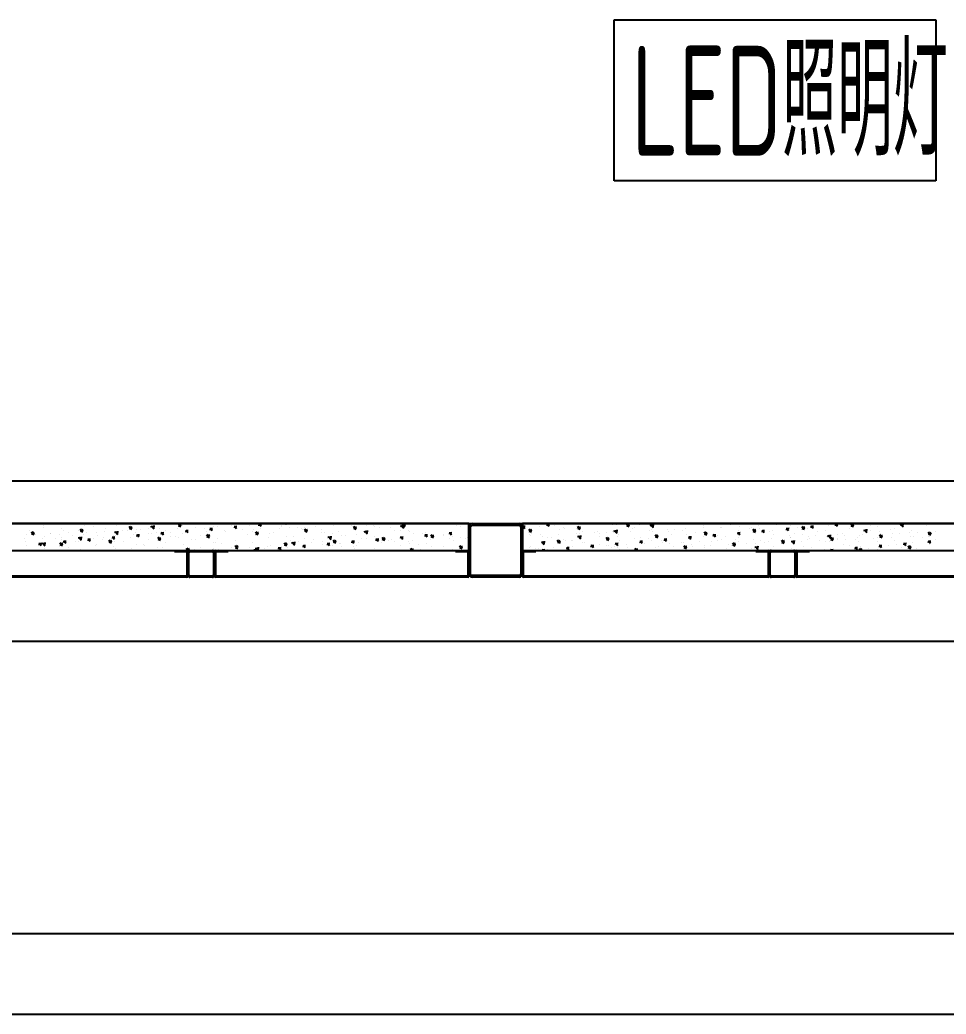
# Model space of a CAD drawing. Extents: x 758840 to 1108724, y -102573 to 143521.
# Drawn here: x 859074 to 860802, y 63888 to 65742 of the extents above; entities that cross this region are included whole.
import ezdxf

# ---------------------------------------------------------------- set-up
doc = ezdxf.new("R2010")
doc.units = 0
doc.header["$LTSCALE"] = 1000
doc.header["$MEASUREMENT"] = 0
for name, color, linetype in [('02电气-设备', 255, 'Continuous'), ('02电气-设备基础', 252, 'Continuous'), ('WALL-MOVE', 6, 'Continuous')]:
    doc.layers.add(name, color=color, linetype=linetype)
doc.styles.add('Huarun_ziti', font='gbenor.shx', dxfattribs={"width": 0.7, "bigfont": 'gbcbig.shx'})

# ---------------------------------------------------------------- blocks, each defined once
blk = doc.blocks.new('BD4-PAL0101-HVPM02')
at = {"layer": '02电气-设备'}
for p, q in [((8391474.4, -4148554.7), (8392074.4, -4148554.7)), ((8391474.4, -4148854.7), (8391474.4, -4148554.7)), ((8392074.4, -4148554.7), (8392074.4, -4148854.7)), ((8392074.4, -4148854.7), (8391474.4, -4148854.7)), ((8381447.4, -4149494.4), (8394807.4, -4149494.4)), ((8391203.4, -4149494.4), (8386007.4, -4149494.4)), ((8390373.1, -4149495.2), (8390373.1, -4149495.2)), ((8390410, -4149498.2), (8390410, -4149498.2)), ((8390410.1, -4149501.5), (8390410.1, -4149501.5)), ((8390442.6, -4149502.7), (8390442.6, -4149502.7)), ((8390478.1, -4149506.7), (8390481.2, -4149504.5)), ((8390481.2, -4149504.6), (8390482.5, -4149508.4)), ((8390486.1, -4149497.5), (8390486.1, -4149497.5)), ((8390501.9, -4149499.6), (8390501.9, -4149499.6)), ((8390526, -4149502.7), (8390526, -4149502.7)), ((8390539.5, -4149494.8), (8390539.5, -4149494.8)), ((8390545.4, -4149498.4), (8390545.4, -4149498.4)), ((8390569.3, -4149501.6), (8390572.5, -4149499.5)), ((8390569.9, -4149502.9), (8390574.3, -4149504.6)), ((8390571.6, -4149498.9), (8390571.6, -4149498.9)), ((8390572.5, -4149499.5), (8390573.7, -4149503.3)), ((8390582.5, -4149504.7), (8390582.5, -4149504.7)), ((8390604.5, -4149503.7), (8390604.5, -4149503.7)), ((8390609.7, -4149500.1), (8390615.4, -4149499.2)), ((8390610.3, -4149498.8), (8390615.3, -4149503.9)), ((8390615.2, -4149497.8), (8390614.5, -4149503.8)), ((8390625.1, -4149504.4), (8390625.1, -4149504.4)), ((8390645.3, -4149495.6), (8390645.3, -4149495.6)), ((8390659, -4149503), (8390659, -4149503)), ((8390660.6, -4149496.5), (8390663.7, -4149494.4)), ((8390661.1, -4149497.8), (8390665.6, -4149499.5)), ((8390663.7, -4149494.4), (8390665, -4149498.2)), ((8390669.4, -4149498.8), (8390669.4, -4149498.8)), ((8390692.9, -4149501.6), (8390692.9, -4149501.6)), ((8390701.4, -4149495.8), (8390701.4, -4149495.8)), ((8390709.5, -4149504.1), (8390709.5, -4149504.1)), ((8390721.1, -4149502.4), (8390720.4, -4149506.4)), ((8390721.2, -4149503.5), (8390725, -4149503.2)), ((8390721.2, -4149503.6), (8390724.3, -4149507.2)), ((8390726.8, -4149500.1), (8390726.8, -4149500.1)), ((8390734, -4149500.3), (8390734, -4149500.3)), ((8390756.8, -4149494.4), (8390756.9, -4149494.4)), ((8390760.7, -4149498.7), (8390760.7, -4149498.7)), ((8390765, -4149498.6), (8390765, -4149498.6)), ((8390766.7, -4149498.5), (8390765.9, -4149502.4)), ((8390766.1, -4149504.4), (8390766.1, -4149504.4)), ((8390766.7, -4149499.5), (8390770.5, -4149499.2)), ((8390766.7, -4149499.6), (8390769.8, -4149503.2)), ((8390794.6, -4149497.3), (8390794.6, -4149497.3)), ((8390802, -4149505), (8390802, -4149505)), ((8390812.2, -4149494.5), (8390811.5, -4149498.4)), ((8390812.3, -4149495.5), (8390816.1, -4149495.2)), ((8390812.3, -4149495.6), (8390815.4, -4149499.3)), ((8390812.8, -4149494.8), (8390812.8, -4149494.8)), ((8390815.1, -4149504.4), (8390815.1, -4149504.4)), ((8390828.5, -4149495.8), (8390828.5, -4149495.8)), ((8390849, -4149502.9), (8390849, -4149502.9)), ((8390852.9, -4149500.1), (8390852.9, -4149500.1)), ((8390854.3, -4149497.4), (8390854.3, -4149497.4)), ((8390857, -4149494.4), (8390857, -4149494.5)), ((8390860.1, -4149494.4), (8390860.9, -4149495.3)), ((8390862.4, -4149494.4), (8390862.4, -4149494.4)), ((8390863, -4149496.5), (8390863, -4149496.5)), ((8390868.8, -4149502.2), (8390868.8, -4149502.2)), ((8390882.9, -4149501.5), (8390882.9, -4149501.5)), ((8390891.3, -4149503.8), (8390891.3, -4149503.8)), ((8390892.8, -4149505.3), (8390892.8, -4149505.3)), ((8390896, -4149501.3), (8390896, -4149501.3)), ((8390896.4, -4149506.8), (8390899.6, -4149504.7)), ((8390899.6, -4149504.7), (8390900.9, -4149508.5)), ((8390916.8, -4149500.1), (8390916.8, -4149500.1)), ((8390928.6, -4149505.7), (8390928.6, -4149505.7)), ((8390950.7, -4149498.6), (8390950.7, -4149498.6)), ((8390984.6, -4149497.2), (8390984.6, -4149497.2)), ((8390987.7, -4149501.7), (8390990.9, -4149499.6)), ((8390988.3, -4149503), (8390992.7, -4149504.7)), ((8390990.8, -4149499.6), (8390992.1, -4149503.4)), ((8390996.3, -4149496.1), (8390996.3, -4149496.1)), ((8391012.2, -4149498.2), (8391012.2, -4149498.2)), ((8391018.5, -4149495.8), (8391018.5, -4149495.8)), ((8391025.5, -4149497.9), (8391025.5, -4149497.9)), ((8391026.7, -4149500.6), (8391026.7, -4149500.6)), ((8391036.2, -4149501.4), (8391036.2, -4149501.4)), ((8391057.5, -4149502), (8391057.5, -4149502)), ((8391075.7, -4149498.9), (8391081.3, -4149498)), ((8391076.3, -4149497.6), (8391081.2, -4149502.7)), ((8391079, -4149496.6), (8391082.1, -4149494.5)), ((8391079.5, -4149497.9), (8391084, -4149499.6)), ((8391081.1, -4149496.6), (8391080.4, -4149502.6)), ((8391082.1, -4149494.5), (8391083.4, -4149498.4)), ((8391174.8, -4149494.4), (8391175.2, -4149494.5)), ((8391179.6, -4149497.4), (8391179.6, -4149497.4)), ((8391187.4, -4149498.9), (8391187.4, -4149498.9)), ((8391203.4, -4149544.4), (8391203.4, -4149494.4)), ((8391203.4, -4149588.4), (8391203.4, -4149500.4)), ((8391206.4, -4149588.4), (8391206.4, -4149500.4)), ((8391209.4, -4149494.4), (8391297.4, -4149494.4)), ((8391209.4, -4149497.4), (8391297.4, -4149497.4)), ((8391300.4, -4149500.4), (8391300.4, -4149588.4)), ((8394853.4, -4149494.4), (8391303.4, -4149494.4)), ((8391303.4, -4149494.4), (8391303.4, -4149544.4)), ((8391303.4, -4149500.4), (8391303.4, -4149588.4)), ((8391304.4, -4149498.4), (8391303.7, -4149502.4)), ((8391304.5, -4149499.4), (8391308.3, -4149499.1)), ((8391304.5, -4149499.5), (8391307.6, -4149503.2)), ((8391314.8, -4149507), (8391318, -4149504.8)), ((8391316.9, -4149495.5), (8391316.9, -4149495.5)), ((8391318, -4149504.8), (8391319.3, -4149508.7)), ((8391335.5, -4149499.6), (8391335.5, -4149499.6)), ((8391349, -4149499.6), (8391349, -4149499.6)), ((8391350, -4149494.4), (8391349.2, -4149498.4)), ((8391350, -4149495.5), (8391353.8, -4149495.1)), ((8391350, -4149495.6), (8391353.1, -4149499.2)), ((8391363.1, -4149498.7), (8391363.1, -4149498.7)), ((8391379, -4149500.8), (8391379, -4149500.8)), ((8391382, -4149504.3), (8391382, -4149504.3)), ((8391394.8, -4149494.4), (8391394.8, -4149494.4)), ((8391397.9, -4149494.4), (8391398.6, -4149495.2)), ((8391403.1, -4149504), (8391403.1, -4149504)), ((8391406.1, -4149501.9), (8391409.2, -4149499.7)), ((8391406.7, -4149503.1), (8391411.1, -4149504.9)), ((8391409.2, -4149499.7), (8391410.5, -4149503.6)), ((8391470.9, -4149496.5), (8391470.9, -4149496.5)), ((8391478.8, -4149496.5), (8391478.8, -4149496.5)), ((8391497.3, -4149496.8), (8391500.5, -4149494.7)), ((8391497.9, -4149498.1), (8391502.4, -4149499.8)), ((8391500.5, -4149494.7), (8391501.8, -4149498.5)), ((8391506.5, -4149494.8), (8391506.5, -4149494.8)), ((8391507.9, -4149502.8), (8391507.9, -4149502.8)), ((8391511.4, -4149501), (8391511.4, -4149501)), ((8391522.4, -4149496.9), (8391522.4, -4149496.9)), ((8391541.7, -4149497.7), (8391547.3, -4149496.8)), ((8391542.3, -4149496.4), (8391547.2, -4149501.5)), ((8391543.5, -4149505), (8391543.5, -4149505)), ((8391547.1, -4149495.4), (8391546.4, -4149501.4)), ((8391546.5, -4149500), (8391546.5, -4149500)), ((8391573.2, -4149505.3), (8391573.2, -4149505.3)), ((8391586.6, -4149505.3), (8391586.6, -4149505.3)), ((8391592.8, -4149494.4), (8391593.6, -4149494.7)), ((8391607.1, -4149503.9), (8391607.1, -4149503.9)), ((8391640.4, -4149497.2), (8391640.4, -4149497.2)), ((8391641, -4149502.4), (8391641, -4149502.4)), ((8391673.4, -4149502), (8391673.4, -4149502)), ((8391674.9, -4149501), (8391674.9, -4149501)), ((8391689.9, -4149496), (8391689.9, -4149496)), ((8391690.4, -4149496.7), (8391690.4, -4149496.7)), ((8391708.8, -4149499.6), (8391708.8, -4149499.6)), ((8391727.5, -4149503.1), (8391727.5, -4149503.1)), ((8391730, -4149501.3), (8391730, -4149501.3)), ((8391733.2, -4149507.1), (8391736.4, -4149505)), ((8391736.4, -4149505), (8391737.6, -4149508.8)), ((8391742.7, -4149498.1), (8391742.7, -4149498.1)), ((8391745.9, -4149503.4), (8391745.9, -4149503.4)), ((8391776.6, -4149496.7), (8391776.6, -4149496.7)), ((8391779.7, -4149495.5), (8391779.7, -4149495.5)), ((8391796.6, -4149502.3), (8391795.9, -4149506.3)), ((8391796.7, -4149503.4), (8391800.5, -4149503)), ((8391796.7, -4149503.5), (8391799.7, -4149507.1)), ((8391802.9, -4149498.6), (8391802.9, -4149498.6)), ((8391810.5, -4149495.3), (8391810.5, -4149495.3)), ((8391816.8, -4149501.9), (8391816.8, -4149501.9)), ((8391824.5, -4149502), (8391827.6, -4149499.9)), ((8391825, -4149503.3), (8391829.5, -4149505)), ((8391827.6, -4149499.9), (8391828.9, -4149503.7)), ((8391834.9, -4149502.7), (8391834.9, -4149502.7)), ((8391842.2, -4149498.3), (8391841.4, -4149502.3)), ((8391842.2, -4149499.4), (8391846, -4149499.1)), ((8391842.2, -4149499.5), (8391845.3, -4149503.1)), ((8391873.4, -4149497.4), (8391873.4, -4149497.4)), ((8391887.7, -4149494.4), (8391887, -4149498.3)), ((8391887.8, -4149495.4), (8391891.6, -4149495.1)), ((8391887.8, -4149495.5), (8391890.8, -4149499.1)), ((8391889.2, -4149499.5), (8391889.2, -4149499.5)), ((8391913.3, -4149502.6), (8391913.3, -4149502.6)), ((8391915.7, -4149496.9), (8391918.9, -4149494.8)), ((8391916.3, -4149498.2), (8391920.8, -4149499.9)), ((8391918.9, -4149494.8), (8391920.2, -4149498.6)), ((8391931.8, -4149494.8), (8391931.8, -4149494.8)), ((8391935.7, -4149494.4), (8391936.4, -4149495.2)), ((8391940.5, -4149505.7), (8391945.4, -4149510.8)), ((8391945.3, -4149504.7), (8391944.6, -4149510.7)), ((8391952.1, -4149498.7), (8391952.1, -4149498.7)), ((8391964.8, -4149499.6), (8391964.8, -4149499.6)), ((8391989.1, -4149505.1), (8391989.1, -4149505.1)), ((8391997.4, -4149504), (8391997.4, -4149504)), ((8392007.6, -4149496.5), (8392013.3, -4149495.6)), ((8392008.2, -4149495.2), (8392013.2, -4149500.3)), ((8392010.8, -4149494.4), (8392012, -4149494.8)), ((8392013, -4149494.4), (8392012.4, -4149500.2)), ((8392032.6, -4149495.5), (8392032.6, -4149495.5)), ((8392056.7, -4149498.7), (8392056.7, -4149498.7)), ((8390374.4, -4149523), (8390374.4, -4149523)), ((8390377.8, -4149514.6), (8390377.8, -4149514.6)), ((8390382.6, -4149506.7), (8390382.6, -4149506.7)), ((8390386.8, -4149511.8), (8390390, -4149509.6)), ((8390387.4, -4149513), (8390391.8, -4149514.7)), ((8390387.8, -4149514.5), (8390387.8, -4149514.5)), ((8390389.9, -4149509.6), (8390391.2, -4149513.5)), ((8390394.9, -4149515.5), (8390394.9, -4149515.5)), ((8390408.3, -4149521.6), (8390408.3, -4149521.6)), ((8390410.8, -4149519.3), (8390410.8, -4149519.3)), ((8390421.7, -4149513), (8390421.7, -4149513)), ((8390422.7, -4149512), (8390422.7, -4149512)), ((8390431.9, -4149521.8), (8390431.9, -4149521.8)), ((8390438.6, -4149514.1), (8390438.6, -4149514.1)), ((8390442.2, -4149520.1), (8390442.2, -4149520.1)), ((8390443.4, -4149523.8), (8390443.4, -4149523.8)), ((8390447.1, -4149507.9), (8390447.1, -4149507.9)), ((8390455.6, -4149511.6), (8390455.6, -4149511.6)), ((8390462.7, -4149517.3), (8390462.7, -4149517.3)), ((8390474.2, -4149521.1), (8390479.8, -4149520.2)), ((8390474.7, -4149506.7), (8390474.7, -4149506.7)), ((8390474.8, -4149519.8), (8390479.7, -4149525)), ((8390476.1, -4149518.7), (8390476.1, -4149518.7)), ((8390478.6, -4149508), (8390483.1, -4149509.7)), ((8390479.6, -4149518.8), (8390478.9, -4149524.9)), ((8390484.2, -4149514.3), (8390484.2, -4149514.3)), ((8390489.5, -4149510.2), (8390489.5, -4149510.2)), ((8390493.4, -4149522.4), (8390492.7, -4149526.3)), ((8390493.5, -4149523.4), (8390497.3, -4149523.1)), ((8390493.5, -4149523.5), (8390496.5, -4149527.1)), ((8390502.8, -4149522.5), (8390502.8, -4149522.5)), ((8390507.7, -4149511.5), (8390507.7, -4149511.5)), ((8390510, -4149517.3), (8390510, -4149517.3)), ((8390521.2, -4149520.6), (8390521.2, -4149520.6)), ((8390523.4, -4149508.7), (8390523.4, -4149508.7)), ((8390538.9, -4149518.4), (8390538.2, -4149522.4)), ((8390539, -4149519.4), (8390542.8, -4149519.1)), ((8390539, -4149519.5), (8390542.1, -4149523.2)), ((8390540.3, -4149516), (8390540.3, -4149516)), ((8390542, -4149510.6), (8390547.6, -4149509.7)), ((8390542.6, -4149509.3), (8390547.5, -4149514.5)), ((8390543.9, -4149515.8), (8390543.9, -4149515.8)), ((8390547.4, -4149508.3), (8390546.7, -4149514.4)), ((8390557.3, -4149507.3), (8390557.3, -4149507.3)), ((8390566.1, -4149508), (8390566.1, -4149508)), ((8390572.3, -4149520), (8390572.3, -4149520)), ((8390577.8, -4149514.4), (8390577.8, -4149514.4)), ((8390582, -4149510.1), (8390582, -4149510.1)), ((8390584.5, -4149514.4), (8390583.7, -4149518.4)), ((8390584.6, -4149515.4), (8390588.4, -4149515.1)), ((8390584.6, -4149515.5), (8390587.6, -4149519.2)), ((8390591.2, -4149505.9), (8390591.2, -4149505.9)), ((8390606, -4149513.3), (8390606, -4149513.3)), ((8390611.7, -4149513), (8390611.7, -4149513)), ((8390619.5, -4149511.1), (8390619.5, -4149511.1)), ((8390622.7, -4149522.1), (8390625.8, -4149519.9)), ((8390623.2, -4149523.3), (8390627.7, -4149525.1)), ((8390625.8, -4149520), (8390627.1, -4149523.8)), ((8390630, -4149510.4), (8390629.3, -4149514.4)), ((8390630.1, -4149511.5), (8390633.9, -4149511.1)), ((8390630.1, -4149511.5), (8390633.2, -4149515.2)), ((8390637.1, -4149508.1), (8390637.1, -4149508.1)), ((8390645.6, -4149511.5), (8390645.6, -4149511.5)), ((8390646.1, -4149518.6), (8390646.1, -4149518.6)), ((8390656.5, -4149517.5), (8390656.5, -4149517.5)), ((8390662, -4149520.7), (8390662, -4149520.7)), ((8390669.2, -4149512.2), (8390669.2, -4149512.2)), ((8390675.6, -4149506.4), (8390674.8, -4149510.4)), ((8390675.6, -4149507.5), (8390679.4, -4149507.1)), ((8390675.7, -4149507.6), (8390678.7, -4149511.2)), ((8390679.5, -4149510.1), (8390679.5, -4149510.1)), ((8390686.1, -4149523.8), (8390686.1, -4149523.8)), ((8390693.6, -4149523.8), (8390693.6, -4149523.8)), ((8390702.2, -4149517), (8390702.2, -4149517)), ((8390713.4, -4149508.7), (8390713.4, -4149508.7)), ((8390713.9, -4149517), (8390717.1, -4149514.9)), ((8390714.5, -4149518.3), (8390719, -4149520)), ((8390717.1, -4149514.9), (8390718.4, -4149518.7)), ((8390725.4, -4149506.2), (8390725.4, -4149506.2)), ((8390734.8, -4149521.4), (8390734.8, -4149521.4)), ((8390747.3, -4149507.2), (8390747.3, -4149507.2)), ((8390749.4, -4149509.3), (8390749.4, -4149509.3)), ((8390781.2, -4149505.8), (8390781.2, -4149505.8)), ((8390789.5, -4149514.6), (8390789.5, -4149514.6)), ((8390799.1, -4149509.1), (8390799.1, -4149509.1)), ((8390805.2, -4149511.9), (8390808.3, -4149509.8)), ((8390805.4, -4149516.7), (8390805.4, -4149516.7)), ((8390805.8, -4149513.2), (8390810.2, -4149514.9)), ((8390808.3, -4149509.8), (8390809.6, -4149513.6)), ((8390829.5, -4149519.9), (8390829.5, -4149519.9)), ((8390831.7, -4149513.6), (8390831.7, -4149513.6)), ((8390839.1, -4149511.4), (8390839.1, -4149511.4)), ((8390863.8, -4149517.7), (8390863.8, -4149517.7)), ((8390876.1, -4149517.7), (8390876.1, -4149517.7)), ((8390896.7, -4149522.4), (8390896.7, -4149522.4)), ((8390897, -4149508.1), (8390901.5, -4149509.8)), ((8390913.1, -4149524.1), (8390913.1, -4149524.1)), ((8390928.4, -4149510.1), (8390928.4, -4149510.1)), ((8390932.9, -4149510.6), (8390932.9, -4149510.6)), ((8390940.2, -4149519.9), (8390945.8, -4149519)), ((8390940.8, -4149518.6), (8390945.7, -4149523.8)), ((8390945.6, -4149517.6), (8390944.9, -4149523.7)), ((8390948.8, -4149512.7), (8390948.8, -4149512.7)), ((8390960.7, -4149509.8), (8390960.7, -4149509.8)), ((8390965.4, -4149516.5), (8390965.4, -4149516.5)), ((8390972.9, -4149515.9), (8390972.9, -4149515.9)), ((8390993.6, -4149514.6), (8390993.6, -4149514.6)), ((8391002.4, -4149522.8), (8391002.4, -4149522.8)), ((8391007.9, -4149509.4), (8391013.6, -4149508.5)), ((8391008.5, -4149508.1), (8391013.5, -4149513.2)), ((8391013.4, -4149507.1), (8391012.7, -4149513.1)), ((8391013, -4149521.2), (8391013, -4149521.2)), ((8391026.2, -4149519), (8391026.2, -4149519)), ((8391028.9, -4149523.3), (8391028.9, -4149523.3)), ((8391031.1, -4149522.3), (8391030.4, -4149526.3)), ((8391031.2, -4149523.4), (8391035, -4149523)), ((8391031.2, -4149523.4), (8391034.3, -4149527.1)), ((8391041.1, -4149522.2), (8391044.2, -4149520.1)), ((8391041.6, -4149523.5), (8391046.1, -4149525.2)), ((8391044.2, -4149520.1), (8391045.5, -4149523.9)), ((8391058.3, -4149523.1), (8391058.3, -4149523.1)), ((8391063.7, -4149507), (8391063.7, -4149507)), ((8391076.7, -4149518.3), (8391075.9, -4149522.3)), ((8391076.3, -4149506.7), (8391076.3, -4149506.7)), ((8391076.8, -4149519.4), (8391080.5, -4149519)), ((8391076.8, -4149519.5), (8391079.8, -4149523.1)), ((8391090.5, -4149506.7), (8391090.5, -4149506.7)), ((8391092.2, -4149508.8), (8391092.2, -4149508.8)), ((8391100.7, -4149513.3), (8391100.7, -4149513.3)), ((8391116.3, -4149511.9), (8391116.3, -4149511.9)), ((8391122.2, -4149514.3), (8391121.5, -4149518.3)), ((8391122.3, -4149515.4), (8391126.1, -4149515.1)), ((8391122.3, -4149515.5), (8391125.4, -4149519.1)), ((8391123.1, -4149511.2), (8391123.1, -4149511.2)), ((8391132.3, -4149517.1), (8391135.5, -4149515)), ((8391132.5, -4149523.9), (8391132.5, -4149523.9)), ((8391132.9, -4149518.4), (8391137.3, -4149520.1)), ((8391135.5, -4149515), (8391136.7, -4149518.8)), ((8391137.8, -4149519.7), (8391137.8, -4149519.7)), ((8391155.2, -4149515.3), (8391155.2, -4149515.3)), ((8391156.4, -4149517.2), (8391156.4, -4149517.2)), ((8391166.4, -4149522.5), (8391166.4, -4149522.5)), ((8391167.8, -4149510.4), (8391167, -4149514.3)), ((8391167.8, -4149511.4), (8391171.6, -4149511.1)), ((8391167.9, -4149511.5), (8391170.9, -4149515.1)), ((8391172.3, -4149519.3), (8391172.3, -4149519.3)), ((8391188.2, -4149520), (8391188.2, -4149520)), ((8391196.3, -4149522.5), (8391196.3, -4149522.5)), ((8391200.3, -4149521.1), (8391200.3, -4149521.1)), ((8391315.4, -4149508.2), (8391319.9, -4149509.9)), ((8391315.7, -4149515.3), (8391315.7, -4149515.3)), ((8391317.7, -4149516.7), (8391317.7, -4149516.7)), ((8391320.3, -4149513.6), (8391320.3, -4149513.6)), ((8391335.9, -4149515.3), (8391335.9, -4149515.3)), ((8391339.7, -4149518.5), (8391339.7, -4149518.5)), ((8391349.7, -4149520.7), (8391349.7, -4149520.7)), ((8391357.3, -4149519.9), (8391357.3, -4149519.9)), ((8391369.8, -4149513.9), (8391369.8, -4149513.9)), ((8391372.6, -4149506), (8391372.6, -4149506)), ((8391379.8, -4149523.8), (8391379.8, -4149523.8)), ((8391403.7, -4149512.5), (8391403.7, -4149512.5)), ((8391406.1, -4149518.7), (8391411.8, -4149517.8)), ((8391406.7, -4149517.4), (8391411.7, -4149522.5)), ((8391409.6, -4149512.3), (8391409.6, -4149512.3)), ((8391411.6, -4149516.4), (8391410.9, -4149522.5)), ((8391414.6, -4149508.8), (8391414.6, -4149508.8)), ((8391437.6, -4149511), (8391437.6, -4149511)), ((8391443.2, -4149509.3), (8391443.2, -4149509.3)), ((8391446.6, -4149512.9), (8391446.6, -4149512.9)), ((8391446.6, -4149518.7), (8391446.6, -4149518.7)), ((8391459.1, -4149511.4), (8391459.1, -4149511.4)), ((8391459.4, -4149522.3), (8391462.6, -4149520.2)), ((8391460, -4149523.6), (8391464.5, -4149525.3)), ((8391462.6, -4149520.2), (8391463.9, -4149524.1)), ((8391471.5, -4149509.6), (8391471.5, -4149509.6)), ((8391473.9, -4149508.2), (8391479.5, -4149507.3)), ((8391474.5, -4149506.9), (8391479.4, -4149512)), ((8391479.3, -4149505.9), (8391478.6, -4149511.9)), ((8391479.6, -4149517.6), (8391479.6, -4149517.6)), ((8391483.1, -4149514.5), (8391483.1, -4149514.5)), ((8391505.4, -4149508.2), (8391505.4, -4149508.2)), ((8391512.2, -4149522.1), (8391512.2, -4149522.1)), ((8391523.2, -4149519.8), (8391523.2, -4149519.8)), ((8391539.1, -4149521.9), (8391539.1, -4149521.9)), ((8391539.3, -4149506.7), (8391539.3, -4149506.7)), ((8391544.9, -4149509.2), (8391544.9, -4149509.2)), ((8391550.7, -4149517.3), (8391553.9, -4149515.1)), ((8391551.3, -4149518.5), (8391555.7, -4149520.2)), ((8391553.8, -4149515.1), (8391555.1, -4149519)), ((8391568.9, -4149522.3), (8391568.1, -4149526.2)), ((8391568.9, -4149523.3), (8391572.7, -4149523)), ((8391569, -4149523.4), (8391572, -4149527)), ((8391576.5, -4149509.8), (8391576.5, -4149509.8)), ((8391582, -4149515.6), (8391582, -4149515.6)), ((8391602.5, -4149507.4), (8391602.5, -4149507.4)), ((8391609.1, -4149514.3), (8391609.1, -4149514.3)), ((8391614.4, -4149518.3), (8391613.7, -4149522.3)), ((8391614.5, -4149519.3), (8391618.3, -4149519)), ((8391614.5, -4149519.4), (8391617.6, -4149523.1)), ((8391619, -4149521.9), (8391619, -4149521.9)), ((8391626.5, -4149510.6), (8391626.5, -4149510.6)), ((8391641.2, -4149518.3), (8391641.2, -4149518.3)), ((8391642, -4149512.2), (8391645.1, -4149510)), ((8391642.5, -4149513.5), (8391647, -4149515.2)), ((8391645.1, -4149510.1), (8391646.4, -4149513.9)), ((8391660, -4149514.3), (8391659.2, -4149518.3)), ((8391660, -4149515.3), (8391663.8, -4149515)), ((8391660, -4149515.4), (8391663.1, -4149519.1)), ((8391666.6, -4149515.8), (8391666.6, -4149515.8)), ((8391674.2, -4149523.1), (8391674.2, -4149523.1)), ((8391682.5, -4149517.9), (8391682.5, -4149517.9)), ((8391705.5, -4149510.3), (8391704.8, -4149514.3)), ((8391705.6, -4149511.3), (8391709.4, -4149511)), ((8391705.6, -4149511.4), (8391708.7, -4149515.1)), ((8391706, -4149506.4), (8391706, -4149506.4)), ((8391706.6, -4149521.1), (8391706.6, -4149521.1)), ((8391733.8, -4149508.4), (8391738.2, -4149510.1)), ((8391734.8, -4149523.3), (8391734.8, -4149523.3)), ((8391738.1, -4149510.5), (8391738.1, -4149510.5)), ((8391751.1, -4149506.3), (8391750.3, -4149510.3)), ((8391751.1, -4149507.4), (8391754.9, -4149507)), ((8391751.1, -4149507.5), (8391754.2, -4149511.1)), ((8391764.5, -4149509.4), (8391764.5, -4149509.4)), ((8391768.7, -4149521.9), (8391768.7, -4149521.9)), ((8391769.9, -4149506.6), (8391769.9, -4149506.6)), ((8391771, -4149515.3), (8391771, -4149515.3)), ((8391801.5, -4149515.8), (8391801.5, -4149515.8)), ((8391802.6, -4149520.5), (8391802.6, -4149520.5)), ((8391803.6, -4149519.7), (8391803.6, -4149519.7)), ((8391810, -4149511.9), (8391810, -4149511.9)), ((8391825.9, -4149514), (8391825.9, -4149514)), ((8391835.7, -4149523.8), (8391835.7, -4149523.8)), ((8391836.5, -4149519), (8391836.5, -4149519)), ((8391838.6, -4149522.2), (8391838.6, -4149522.2)), ((8391850, -4149517.1), (8391850, -4149517.1)), ((8391853.8, -4149508.2), (8391853.8, -4149508.2)), ((8391867.9, -4149507.4), (8391867.9, -4149507.4)), ((8391870.4, -4149517.6), (8391870.4, -4149517.6)), ((8391872.1, -4149517.5), (8391877.7, -4149516.6)), ((8391872.7, -4149516.2), (8391877.6, -4149521.3)), ((8391877.5, -4149515.2), (8391876.8, -4149521.2)), ((8391877.8, -4149522.5), (8391881, -4149520.4)), ((8391878.4, -4149523.8), (8391882.8, -4149525.5)), ((8391881, -4149520.4), (8391882.3, -4149524.2)), ((8391890.1, -4149522.4), (8391890.1, -4149522.4)), ((8391890.8, -4149514.6), (8391890.8, -4149514.6)), ((8391900.5, -4149511.9), (8391900.5, -4149511.9)), ((8391904.3, -4149516.2), (8391904.3, -4149516.2)), ((8391924.8, -4149523.3), (8391924.8, -4149523.3)), ((8391927.8, -4149520.9), (8391927.8, -4149520.9)), ((8391932.6, -4149516), (8391932.6, -4149516)), ((8391938.2, -4149514.7), (8391938.2, -4149514.7)), ((8391939.9, -4149507), (8391945.5, -4149506.1)), ((8391953.4, -4149507.9), (8391953.4, -4149507.9)), ((8391958.7, -4149521.8), (8391958.7, -4149521.8)), ((8391965.6, -4149520.7), (8391965.6, -4149520.7)), ((8391969.1, -4149517.4), (8391972.2, -4149515.3)), ((8391969.3, -4149510), (8391969.3, -4149510)), ((8391969.7, -4149518.7), (8391974.1, -4149520.4)), ((8391972.1, -4149513.3), (8391972.1, -4149513.3)), ((8391972.2, -4149515.3), (8391973.5, -4149519.1)), ((8391992.6, -4149520.4), (8391992.6, -4149520.4)), ((8391993.3, -4149513.2), (8391993.3, -4149513.2)), ((8392006, -4149511.9), (8392006, -4149511.9)), ((8392026.2, -4149511.4), (8392026.2, -4149511.4)), ((8392026.5, -4149519), (8392026.5, -4149519)), ((8392029.5, -4149508.1), (8392029.5, -4149508.1)), ((8392033.5, -4149518.4), (8392033.5, -4149518.4)), ((8392039.9, -4149510.4), (8392039.9, -4149510.4)), ((8392049.3, -4149520.5), (8392049.3, -4149520.5)), ((8392060.3, -4149512.3), (8392063.5, -4149510.2)), ((8392060.4, -4149517.5), (8392060.4, -4149517.5)), ((8392060.9, -4149513.6), (8392065.4, -4149515.3)), ((8392062.5, -4149512.9), (8392062.5, -4149512.9)), ((8392063.2, -4149517.8), (8392063.2, -4149517.8)), ((8392063.5, -4149510.2), (8392064.8, -4149514)), ((8392073.4, -4149523.7), (8392073.4, -4149523.7)), ((8392073.8, -4149509), (8392073.8, -4149509)), ((8390375.3, -4149528.6), (8390375.3, -4149528.6)), ((8390378.6, -4149535.7), (8390378.6, -4149535.7)), ((8390399.3, -4149531.8), (8390399.3, -4149531.8)), ((8390402.3, -4149530.3), (8390401.6, -4149534.3)), ((8390402.4, -4149531.4), (8390406.2, -4149531)), ((8390402.4, -4149531.5), (8390405.4, -4149535.1)), ((8390406.4, -4149531.6), (8390412.1, -4149530.7)), ((8390407, -4149530.3), (8390412, -4149535.5)), ((8390411.8, -4149529.3), (8390411.1, -4149535.4)), ((8390411.5, -4149540.5), (8390411.5, -4149540.5)), ((8390439.4, -4149537), (8390439.4, -4149537)), ((8390440.2, -4149532.2), (8390443.3, -4149530.1)), ((8390440.7, -4149533.5), (8390445.2, -4149535.2)), ((8390443.3, -4149530.1), (8390444.6, -4149534)), ((8390447.8, -4149526.3), (8390447.1, -4149530.3)), ((8390447.9, -4149527.4), (8390451.7, -4149527.1)), ((8390447.9, -4149527.5), (8390451, -4149531.1)), ((8390455.3, -4149539.1), (8390455.3, -4149539.1)), ((8390468.9, -4149528.2), (8390468.9, -4149528.2)), ((8390475.5, -4149527.9), (8390475.5, -4149527.9)), ((8390479.4, -4149542.3), (8390479.4, -4149542.3)), ((8390506, -4149534.6), (8390506, -4149534.6)), ((8390508.4, -4149532.6), (8390508.4, -4149532.6)), ((8390518.7, -4149524.6), (8390518.7, -4149524.6)), ((8390531.4, -4149527.2), (8390534.6, -4149525)), ((8390532, -4149528.4), (8390536.4, -4149530.1)), ((8390534.6, -4149525), (8390535.8, -4149528.9)), ((8390541, -4149537.1), (8390541, -4149537.1)), ((8390542.7, -4149527.8), (8390542.7, -4149527.8)), ((8390543, -4149540.9), (8390543, -4149540.9)), ((8390558.2, -4149527), (8390558.2, -4149527)), ((8390573.1, -4149541.2), (8390573.1, -4149541.2)), ((8390582.8, -4149533.1), (8390582.8, -4149533.1)), ((8390595.2, -4149533.3), (8390595.2, -4149533.3)), ((8390598.7, -4149535.2), (8390598.7, -4149535.2)), ((8390605.3, -4149524.8), (8390605.3, -4149524.8)), ((8390622.8, -4149538.3), (8390622.8, -4149538.3)), ((8390632.3, -4149539.7), (8390632.3, -4149539.7)), ((8390637.9, -4149529.3), (8390637.9, -4149529.3)), ((8390670, -4149533.3), (8390670, -4149533.3)), ((8390676, -4149542.6), (8390679.2, -4149540.4)), ((8390679.2, -4149540.4), (8390680.5, -4149544.3)), ((8390691.9, -4149542.5), (8390691.9, -4149542.5)), ((8390703, -4149538.1), (8390703, -4149538.1)), ((8390725.8, -4149541.1), (8390725.8, -4149541.1)), ((8390726.2, -4149529.1), (8390726.2, -4149529.1)), ((8390730.6, -4149530.2), (8390730.6, -4149530.2)), ((8390735.6, -4149542.6), (8390735.6, -4149542.6)), ((8390742.1, -4149531.2), (8390742.1, -4149531.2)), ((8390759.7, -4149539.7), (8390759.7, -4149539.7)), ((8390766.1, -4149534.4), (8390766.1, -4149534.4)), ((8390766.9, -4149525.5), (8390766.9, -4149525.5)), ((8390767.3, -4149537.5), (8390770.4, -4149535.3)), ((8390767.6, -4149536.5), (8390767.6, -4149536.5)), ((8390767.9, -4149538.7), (8390772.3, -4149540.5)), ((8390770.4, -4149535.3), (8390771.7, -4149539.2)), ((8390793.6, -4149538.2), (8390793.6, -4149538.2)), ((8390799.9, -4149530.3), (8390799.9, -4149530.3)), ((8390803.4, -4149542.2), (8390803, -4149544.4)), ((8390804.6, -4149540.9), (8390810.3, -4149540)), ((8390804.7, -4149542.9), (8390804.7, -4149542.9)), ((8390805.2, -4149539.6), (8390809.8, -4149544.4)), ((8390806.2, -4149539.6), (8390806.2, -4149539.6)), ((8390810, -4149538.6), (8390809.4, -4149544.4)), ((8390822.1, -4149541.7), (8390822.1, -4149541.7)), ((8390827.5, -4149536.8), (8390827.5, -4149536.8)), ((8390832.5, -4149534.7), (8390832.5, -4149534.7)), ((8390848.9, -4149538.2), (8390848.2, -4149542.2)), ((8390849, -4149539.3), (8390852.8, -4149539)), ((8390849, -4149539.4), (8390852.1, -4149543)), ((8390858.5, -4149532.4), (8390861.7, -4149530.2)), ((8390859.1, -4149533.7), (8390863.6, -4149535.4)), ((8390861.4, -4149535.4), (8390861.4, -4149535.4)), ((8390861.7, -4149530.3), (8390863, -4149534.1)), ((8390864.5, -4149538.8), (8390864.5, -4149538.8)), ((8390869.6, -4149525.1), (8390869.6, -4149525.1)), ((8390872.4, -4149530.4), (8390878, -4149529.5)), ((8390873, -4149529.1), (8390877.9, -4149534.3)), ((8390877.8, -4149528.1), (8390877.1, -4149534.2)), ((8390885.5, -4149527.2), (8390885.5, -4149527.2)), ((8390894.5, -4149534.3), (8390893.8, -4149538.2)), ((8390894.6, -4149535.3), (8390898.4, -4149535)), ((8390894.6, -4149535.4), (8390897.6, -4149539)), ((8390895.3, -4149533.9), (8390895.3, -4149533.9)), ((8390909.5, -4149530.4), (8390909.5, -4149530.4)), ((8390929.2, -4149532.5), (8390929.2, -4149532.5)), ((8390929.4, -4149526.9), (8390929.4, -4149526.9)), ((8390940, -4149530.3), (8390939.3, -4149534.3)), ((8390940.1, -4149531.3), (8390943.9, -4149531)), ((8390940.1, -4149531.4), (8390943.2, -4149535.1)), ((8390949.6, -4149535.7), (8390949.6, -4149535.7)), ((8390949.8, -4149527.3), (8390953, -4149525.2)), ((8390950.2, -4149530.4), (8390950.2, -4149530.4)), ((8390950.4, -4149528.6), (8390954.8, -4149530.3)), ((8390952.9, -4149525.2), (8390954.2, -4149529)), ((8390961.4, -4149531), (8390961.4, -4149531)), ((8390963, -4149531.1), (8390963, -4149531.1)), ((8390965.5, -4149537.8), (8390965.5, -4149537.8)), ((8390985.6, -4149526.3), (8390984.9, -4149530.3)), ((8390985.7, -4149527.3), (8390989.5, -4149527)), ((8390985.7, -4149527.4), (8390988.7, -4149531.1)), ((8390987.2, -4149536.8), (8390987.2, -4149536.8)), ((8390989.6, -4149540.9), (8390989.6, -4149540.9)), ((8390994.4, -4149535.7), (8390994.4, -4149535.7)), ((8390996.9, -4149529.7), (8390996.9, -4149529.7)), ((8391027, -4149540.2), (8391027, -4149540.2)), ((8391030.8, -4149528.2), (8391030.8, -4149528.2)), ((8391039.4, -4149529.2), (8391039.4, -4149529.2)), ((8391052.9, -4149526.4), (8391052.9, -4149526.4)), ((8391064.7, -4149526.8), (8391064.7, -4149526.8)), ((8391076.5, -4149535.5), (8391076.5, -4149535.5)), ((8391091.3, -4149527.9), (8391091.3, -4149527.9)), ((8391093, -4149531.7), (8391093, -4149531.7)), ((8391094.4, -4149542.7), (8391097.6, -4149540.6)), ((8391097.6, -4149540.6), (8391098.8, -4149544.4)), ((8391098.6, -4149525.4), (8391098.6, -4149525.4)), ((8391108.9, -4149533.8), (8391108.9, -4149533.8)), ((8391113.5, -4149541.9), (8391113.5, -4149541.9)), ((8391123.9, -4149532.3), (8391123.9, -4149532.3)), ((8391133, -4149537), (8391133, -4149537)), ((8391156, -4149536.4), (8391156, -4149536.4)), ((8391173.1, -4149542.2), (8391173.1, -4149542.2)), ((8391174.8, -4149526), (8391174.8, -4149526)), ((8391185.7, -4149537.6), (8391188.8, -4149535.5)), ((8391186.2, -4149538.9), (8391190.7, -4149540.6)), ((8391188.8, -4149535.5), (8391190.1, -4149539.3)), ((8391189, -4149541.2), (8391189, -4149541.2)), ((8391316.5, -4149538.3), (8391316.5, -4149538.3)), ((8391318.4, -4149537.8), (8391318.4, -4149537.8)), ((8391328, -4149540.5), (8391328, -4149540.5)), ((8391332.4, -4149540.4), (8391332.4, -4149540.4)), ((8391338.4, -4149529.2), (8391344, -4149528.3)), ((8391339, -4149527.9), (8391343.9, -4149533.1)), ((8391341.1, -4149542.2), (8391340.7, -4149544.4)), ((8391343.8, -4149526.9), (8391343.1, -4149533)), ((8391350.5, -4149541.9), (8391350.5, -4149541.9)), ((8391361.9, -4149539.1), (8391361.9, -4149539.1)), ((8391368.2, -4149527.4), (8391371.3, -4149525.3)), ((8391368.8, -4149528.7), (8391373.2, -4149530.4)), ((8391371.3, -4149525.3), (8391372.6, -4149529.2)), ((8391382.7, -4149525.5), (8391382.7, -4149525.5)), ((8391386.7, -4149538.2), (8391386, -4149542.2)), ((8391386.8, -4149539.2), (8391390.6, -4149538.9)), ((8391386.8, -4149539.3), (8391389.8, -4149543)), ((8391394.4, -4149526.3), (8391394.4, -4149526.3)), ((8391395.7, -4149525.9), (8391395.7, -4149525.9)), ((8391395.8, -4149537.6), (8391395.8, -4149537.6)), ((8391415.3, -4149530), (8391415.3, -4149530)), ((8391419.8, -4149529), (8391419.8, -4149529)), ((8391429.7, -4149536.2), (8391429.7, -4149536.2)), ((8391431.4, -4149532.6), (8391431.4, -4149532.6)), ((8391432.2, -4149534.2), (8391431.5, -4149538.2)), ((8391432.3, -4149535.3), (8391436.1, -4149534.9)), ((8391432.3, -4149535.3), (8391435.4, -4149539)), ((8391447.4, -4149534), (8391447.4, -4149534)), ((8391459.9, -4149534.3), (8391459.9, -4149534.3)), ((8391463.6, -4149534.8), (8391463.6, -4149534.8)), ((8391468.4, -4149539), (8391468.4, -4149539)), ((8391475.8, -4149536.4), (8391475.8, -4149536.4)), ((8391477.8, -4149530.2), (8391477, -4149534.2)), ((8391477.9, -4149531.3), (8391481.7, -4149530.9)), ((8391477.9, -4149531.4), (8391480.9, -4149535)), ((8391480.4, -4149538.8), (8391480.4, -4149538.8)), ((8391483.6, -4149525.1), (8391483.6, -4149525.1)), ((8391484.1, -4149541.9), (8391484.1, -4149541.9)), ((8391497.5, -4149533.4), (8391497.5, -4149533.4)), ((8391499.8, -4149539.6), (8391499.8, -4149539.6)), ((8391512.8, -4149542.8), (8391515.9, -4149540.7)), ((8391515.9, -4149540.7), (8391517.2, -4149544.4)), ((8391518, -4149540.4), (8391518, -4149540.4)), ((8391520.7, -4149531.4), (8391520.7, -4149531.4)), ((8391523.3, -4149526.2), (8391522.6, -4149530.2)), ((8391523.4, -4149527.3), (8391527.2, -4149527)), ((8391523.4, -4149527.4), (8391526.5, -4149531)), ((8391531.4, -4149531.9), (8391531.4, -4149531.9)), ((8391544.3, -4149526.2), (8391544.3, -4149526.2)), ((8391551.9, -4149539), (8391551.9, -4149539)), ((8391557.7, -4149537.8), (8391557.7, -4149537.8)), ((8391563.2, -4149525.1), (8391563.2, -4149525.1)), ((8391565.3, -4149530.5), (8391565.3, -4149530.5)), ((8391577.3, -4149530.9), (8391577.3, -4149530.9)), ((8391585.8, -4149537.6), (8391585.8, -4149537.6)), ((8391599.2, -4149529.1), (8391599.2, -4149529.1)), ((8391603.3, -4149530.3), (8391603.3, -4149530.3)), ((8391604, -4149537.7), (8391607.2, -4149535.6)), ((8391604.6, -4149539), (8391609.1, -4149540.7)), ((8391607.2, -4149535.6), (8391608.5, -4149539.5)), ((8391609.9, -4149535.4), (8391609.9, -4149535.4)), ((8391619.2, -4149532.4), (8391619.2, -4149532.4)), ((8391619.7, -4149536.2), (8391619.7, -4149536.2)), ((8391633.1, -4149527.6), (8391633.1, -4149527.6)), ((8391641.9, -4149539.5), (8391641.9, -4149539.5)), ((8391643.2, -4149535.6), (8391643.2, -4149535.6)), ((8391653.6, -4149534.7), (8391653.6, -4149534.7)), ((8391656, -4149528.3), (8391656, -4149528.3)), ((8391667, -4149526.2), (8391667, -4149526.2)), ((8391683.3, -4149540.9), (8391683.3, -4149540.9)), ((8391687.5, -4149533.3), (8391687.5, -4149533.3)), ((8391693.1, -4149534.6), (8391693.1, -4149534.6)), ((8391695.3, -4149532.7), (8391698.5, -4149530.5)), ((8391695.9, -4149533.9), (8391700.3, -4149535.6)), ((8391698.5, -4149530.5), (8391699.7, -4149534.4)), ((8391700.9, -4149524.8), (8391700.9, -4149524.8)), ((8391706.8, -4149527.6), (8391706.8, -4149527.6)), ((8391721.4, -4149531.9), (8391721.4, -4149531.9)), ((8391730.1, -4149541), (8391730.1, -4149541)), ((8391736.6, -4149538.5), (8391742.2, -4149537.6)), ((8391737.2, -4149537.2), (8391742.1, -4149542.4)), ((8391738.8, -4149531.6), (8391738.8, -4149531.6)), ((8391742, -4149536.2), (8391741.3, -4149542.3)), ((8391746.7, -4149526.4), (8391746.7, -4149526.4)), ((8391755.3, -4149530.4), (8391755.3, -4149530.4)), ((8391762.6, -4149528.5), (8391762.6, -4149528.5)), ((8391771.8, -4149536.4), (8391771.8, -4149536.4)), ((8391786.6, -4149527.6), (8391789.7, -4149525.4)), ((8391786.6, -4149531.6), (8391786.6, -4149531.6)), ((8391787.1, -4149528.9), (8391791.6, -4149530.6)), ((8391789.2, -4149529), (8391789.2, -4149529)), ((8391789.7, -4149525.5), (8391791, -4149529.3)), ((8391804.3, -4149528), (8391810, -4149527.1)), ((8391804.4, -4149540.9), (8391804.4, -4149540.9)), ((8391804.9, -4149526.7), (8391809.9, -4149531.9)), ((8391809.8, -4149525.7), (8391809.1, -4149531.8)), ((8391823.1, -4149527.6), (8391823.1, -4149527.6)), ((8391826.7, -4149536.9), (8391826.7, -4149536.9)), ((8391842.6, -4149539), (8391842.6, -4149539)), ((8391857, -4149526.1), (8391857, -4149526.1)), ((8391866.7, -4149542.2), (8391866.7, -4149542.2)), ((8391868.7, -4149528.6), (8391868.7, -4149528.6)), ((8391875.6, -4149528.5), (8391875.6, -4149528.5)), ((8391878.9, -4149542.1), (8391878.5, -4149544.4)), ((8391879, -4149543.2), (8391882.8, -4149542.8)), ((8391890.9, -4149524.7), (8391890.9, -4149524.7)), ((8391901.3, -4149533), (8391901.3, -4149533)), ((8391906, -4149524.5), (8391906, -4149524.5)), ((8391912.6, -4149534.9), (8391912.6, -4149534.9)), ((8391924.4, -4149538.1), (8391923.7, -4149542.1)), ((8391924.5, -4149539.2), (8391928.3, -4149538.9)), ((8391924.5, -4149539.3), (8391927.6, -4149542.9)), ((8391930, -4149527.7), (8391930, -4149527.7)), ((8391931.2, -4149543), (8391934.3, -4149540.8)), ((8391933.4, -4149537.1), (8391933.4, -4149537.1)), ((8391934.3, -4149540.8), (8391935.5, -4149544.4)), ((8391949.7, -4149541.2), (8391949.7, -4149541.2)), ((8391964.9, -4149527.3), (8391964.9, -4149527.3)), ((8391966.4, -4149541.9), (8391966.4, -4149541.9)), ((8391970, -4149534.2), (8391969.2, -4149538.1)), ((8391970.1, -4149532.9), (8391970.1, -4149532.9)), ((8391970.1, -4149535.2), (8391973.8, -4149534.9)), ((8391970.1, -4149535.3), (8391973.1, -4149538.9)), ((8391986, -4149535), (8391986, -4149535)), ((8391998.2, -4149525.2), (8391998.2, -4149525.2)), ((8392001.9, -4149533.6), (8392001.9, -4149533.6)), ((8392010.1, -4149538.2), (8392010.1, -4149538.2)), ((8392015.5, -4149530.2), (8392014.8, -4149534.2)), ((8392015.6, -4149531.2), (8392019.4, -4149530.9)), ((8392015.6, -4149531.3), (8392018.7, -4149535)), ((8392022.4, -4149537.9), (8392025.6, -4149535.7)), ((8392023, -4149539.2), (8392027.5, -4149540.9)), ((8392025.6, -4149535.8), (8392026.9, -4149539.6)), ((8392030.3, -4149529.2), (8392030.3, -4149529.2)), ((8392038.9, -4149540), (8392038.9, -4149540)), ((8392061.1, -4149526.2), (8392060.3, -4149530.2)), ((8392061.1, -4149527.2), (8392064.9, -4149526.9)), ((8392061.2, -4149527.3), (8392064.2, -4149531)), ((8392063.2, -4149534), (8392063.2, -4149534)), ((8386007.4, -4149544.4), (8391203.4, -4149544.4)), ((8390653.8, -4149546.4), (8390653.8, -4149544.4)), ((8390653.8, -4149544.4), (8390676.6, -4149544.4)), ((8390653.8, -4149546.4), (8390676.6, -4149546.4)), ((8390658, -4149544), (8390658, -4149544)), ((8390662.9, -4149543.6), (8390662.9, -4149543.6)), ((8390676.6, -4149543.8), (8390678, -4149544.4)), ((8390676.8, -4149546.6), (8390676.8, -4149592.2)), ((8390678.8, -4149592.2), (8390678.8, -4149546.6)), ((8390678.8, -4149546.6), (8390678.8, -4149592.2)), ((8390678.8, -4149590.4), (8390678.8, -4149548.4)), ((8390680.8, -4149590.4), (8390680.8, -4149548.4)), ((8390682.8, -4149544.4), (8390724.8, -4149544.4)), ((8390682.8, -4149546.4), (8390724.8, -4149546.4)), ((8390726.8, -4149548.4), (8390726.8, -4149590.4)), ((8390728.8, -4149592.2), (8390728.8, -4149546.6)), ((8390728.8, -4149548.4), (8390728.8, -4149590.4)), ((8390730.8, -4149592.2), (8390730.8, -4149546.6)), ((8390731, -4149544.4), (8390753.8, -4149544.4)), ((8390731, -4149546.4), (8390753.8, -4149546.4)), ((8390753.8, -4149546.4), (8390753.8, -4149544.4)), ((8390803.5, -4149543.3), (8390807.3, -4149542.9)), ((8390803.5, -4149543.4), (8390804.3, -4149544.4)), ((8390897.5, -4149543.6), (8390897.5, -4149543.6)), ((8391024.2, -4149543.1), (8391024.2, -4149543.1)), ((8391059.1, -4149544.2), (8391059.1, -4149544.2)), ((8391095, -4149544), (8391096, -4149544.4)), ((8391178.4, -4149546.4), (8391178.4, -4149544.4)), ((8391178.4, -4149544.4), (8391201.2, -4149544.4)), ((8391178.4, -4149546.4), (8391201.2, -4149546.4)), ((8391189, -4149544.3), (8391189, -4149544.3)), ((8391201.4, -4149546.6), (8391201.4, -4149592.2)), ((8391203.4, -4149592.2), (8391203.4, -4149546.6)), ((8391203.4, -4149546.6), (8391203.4, -4149592.2)), ((8391303.4, -4149544.4), (8394853.4, -4149544.4)), ((8391303.4, -4149592.2), (8391303.4, -4149546.6)), ((8391305.4, -4149592.2), (8391305.4, -4149546.6)), ((8391305.6, -4149544.4), (8391328.4, -4149544.4)), ((8391305.6, -4149546.4), (8391328.4, -4149546.4)), ((8391328.4, -4149546.4), (8391328.4, -4149544.4)), ((8391341.2, -4149543.2), (8391345, -4149542.9)), ((8391341.2, -4149543.3), (8391342.1, -4149544.4)), ((8391356.4, -4149543.5), (8391356.4, -4149543.5)), ((8391450.2, -4149543.3), (8391450.2, -4149543.3)), ((8391513, -4149543.3), (8391513, -4149543.3)), ((8391513.4, -4149544.1), (8391514.1, -4149544.4)), ((8391594.7, -4149544.1), (8391594.7, -4149544.1)), ((8391674.9, -4149544.2), (8391674.9, -4149544.2)), ((8391699.2, -4149543), (8391699.2, -4149543)), ((8391738.4, -4149546.4), (8391738.4, -4149544.4)), ((8391738.4, -4149544.4), (8391761.2, -4149544.4)), ((8391738.4, -4149546.4), (8391761.2, -4149546.4)), ((8391761.4, -4149546.6), (8391761.4, -4149592.2)), ((8391763.4, -4149592.2), (8391763.4, -4149546.6)), ((8391763.4, -4149546.6), (8391763.4, -4149592.2)), ((8391763.4, -4149590.4), (8391763.4, -4149548.4)), ((8391765.4, -4149590.4), (8391765.4, -4149548.4)), ((8391767.4, -4149544.4), (8391809.4, -4149544.4)), ((8391767.4, -4149546.4), (8391809.4, -4149546.4)), ((8391811.4, -4149548.4), (8391811.4, -4149590.4)), ((8391813.4, -4149592.2), (8391813.4, -4149546.6)), ((8391813.4, -4149548.4), (8391813.4, -4149590.4)), ((8391815.4, -4149592.2), (8391815.4, -4149546.6)), ((8391815.6, -4149544.4), (8391838.4, -4149544.4)), ((8391815.6, -4149546.4), (8391838.4, -4149546.4)), ((8391838.4, -4149546.4), (8391838.4, -4149544.4)), ((8391879, -4149543.3), (8391879.9, -4149544.4)), ((8391931.8, -4149544.2), (8391932.1, -4149544.4)), ((8392050.2, -4149543.5), (8392050.2, -4149543.5)), ((8390676.6, -4149592.4), (8390206.4, -4149592.4)), ((8390676.6, -4149594.4), (8390206.4, -4149594.4)), ((8390724.8, -4149592.4), (8390682.8, -4149592.4)), ((8390724.8, -4149594.4), (8390682.8, -4149594.4)), ((8391201.2, -4149592.4), (8390731, -4149592.4)), ((8391201.2, -4149594.4), (8390731, -4149594.4)), ((8391297.4, -4149591.4), (8391209.4, -4149591.4)), ((8391297.4, -4149594.4), (8391209.4, -4149594.4)), ((8391761.2, -4149592.4), (8391305.6, -4149592.4)), ((8391761.2, -4149594.4), (8391305.6, -4149594.4)), ((8391809.4, -4149592.4), (8391767.4, -4149592.4)), ((8391809.4, -4149594.4), (8391767.4, -4149594.4)), ((8392271.2, -4149592.4), (8391815.6, -4149592.4)), ((8392271.2, -4149594.4), (8391815.6, -4149594.4))]:
    blk.add_line(p, q, dxfattribs=at)
for centre, radius, start, end in [((8391209.4, -4149500.4), 6, 90, 180), ((8391209.4, -4149500.4), 3, 90, 180), ((8391297.4, -4149500.4), 6, 0, 90), ((8391297.4, -4149500.4), 3, 0, 90), ((8390676.6, -4149546.6), 2.2, 0, 90), ((8390676.6, -4149546.6), 0.2, 0, 90), ((8390682.8, -4149548.4), 4, 90, 180), ((8390682.8, -4149548.4), 2, 90, 180), ((8390724.8, -4149548.4), 4, 0, 90), ((8390724.8, -4149548.4), 2, 0, 90), ((8390731, -4149546.6), 2.2, 90, 180), ((8390731, -4149546.6), 0.2, 90, 180), ((8391201.2, -4149546.6), 2.2, 0, 90), ((8391201.2, -4149546.6), 0.2, 0, 90), ((8391305.6, -4149546.6), 2.2, 90, 180), ((8391305.6, -4149546.6), 0.2, 90, 180), ((8391761.2, -4149546.6), 2.2, 0, 90), ((8391761.2, -4149546.6), 0.2, 0, 90), ((8391767.4, -4149548.4), 4, 90, 180), ((8391767.4, -4149548.4), 2, 90, 180), ((8391809.4, -4149548.4), 4, 0, 90), ((8391809.4, -4149548.4), 2, 0, 90), ((8391815.6, -4149546.6), 2.2, 90, 180), ((8391815.6, -4149546.6), 0.2, 90, 180), ((8390676.6, -4149592.2), 0.2, 270, 0), ((8390676.6, -4149592.2), 2.2, 270, 0), ((8390682.8, -4149590.4), 4, 180, 270), ((8390682.8, -4149590.4), 2, 180, 270), ((8390724.8, -4149590.4), 4, 270, 0), ((8390724.8, -4149590.4), 2, 270, 0), ((8390731, -4149592.2), 2.2, 180, 270), ((8390731, -4149592.2), 0.2, 180, 270), ((8391201.2, -4149592.2), 0.2, 270, 0), ((8391201.2, -4149592.2), 2.2, 270, 0), ((8391209.4, -4149588.4), 6, 180, 270), ((8391209.4, -4149588.4), 3, 180, 270), ((8391297.4, -4149588.4), 3, 270, 0), ((8391297.4, -4149588.4), 6, 270, 0), ((8391305.6, -4149592.2), 2.2, 180, 270), ((8391305.6, -4149592.2), 0.2, 180, 270), ((8391761.2, -4149592.2), 0.2, 270, 0), ((8391761.2, -4149592.2), 2.2, 270, 0), ((8391767.4, -4149590.4), 4, 180, 270), ((8391767.4, -4149590.4), 2, 180, 270), ((8391809.4, -4149590.4), 4, 270, 0), ((8391809.4, -4149590.4), 2, 270, 0), ((8391815.6, -4149592.2), 2.2, 180, 270), ((8391815.6, -4149592.2), 0.2, 180, 270)]:
    blk.add_arc(centre, radius, start, end, dxfattribs=at)
at = {"layer": '02电气-设备', "style": 'Huarun_ziti', "width": 0.7}
blk.add_text('LED照明灯', height=204.8, dxfattribs=at).set_placement((8391506.5, -4148807.9))

msp = doc.modelspace()

# ---------------------------------------------------------------- linework, layer by layer
at = {"layer": '02电气-设备基础'}
msp.add_lwpolyline([(901460.28, 64582.52), (847360.28, 64582.52), (847360.28, 64882.52), (901460.28, 64882.52)], close=True, dxfattribs=at)
at = {"layer": 'WALL-MOVE'}
for p, q in [((864763.48, 64037.54), (850337.98, 64037.54)), ((850412.98, 63887.54), (864763.48, 63887.54))]:
    msp.add_line(p, q, dxfattribs=at)

# ---------------------------------------------------------------- block references
at = {"layer": '02电气-设备'}
msp.add_blockref('BD4-PAL0101-HVPM02', (-7531291.39, 4214296.89, 0), dxfattribs=at)

doc.saveas('drawing.dxf')
